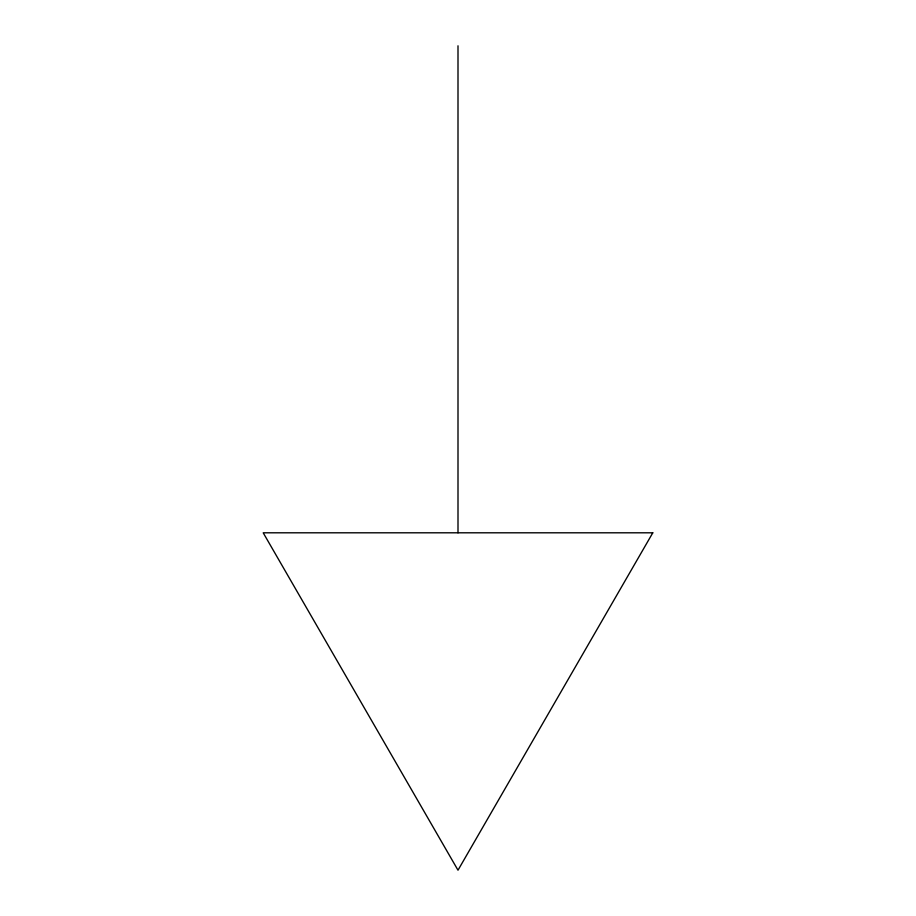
<?xml version="1.0" encoding="UTF-8"?>
<svg xmlns="http://www.w3.org/2000/svg" width="916" height="916" viewBox="0 0 916 916"><rect width="100%" height="100%" fill="white"/><g stroke="black" fill="none" stroke-linecap="round" stroke-linejoin="round"><path stroke-width="1.37" d="M458 45.8L458 532.803M652.799 532.803L458 870.2L263.201 532.803L652.799 532.803"/></g></svg>
